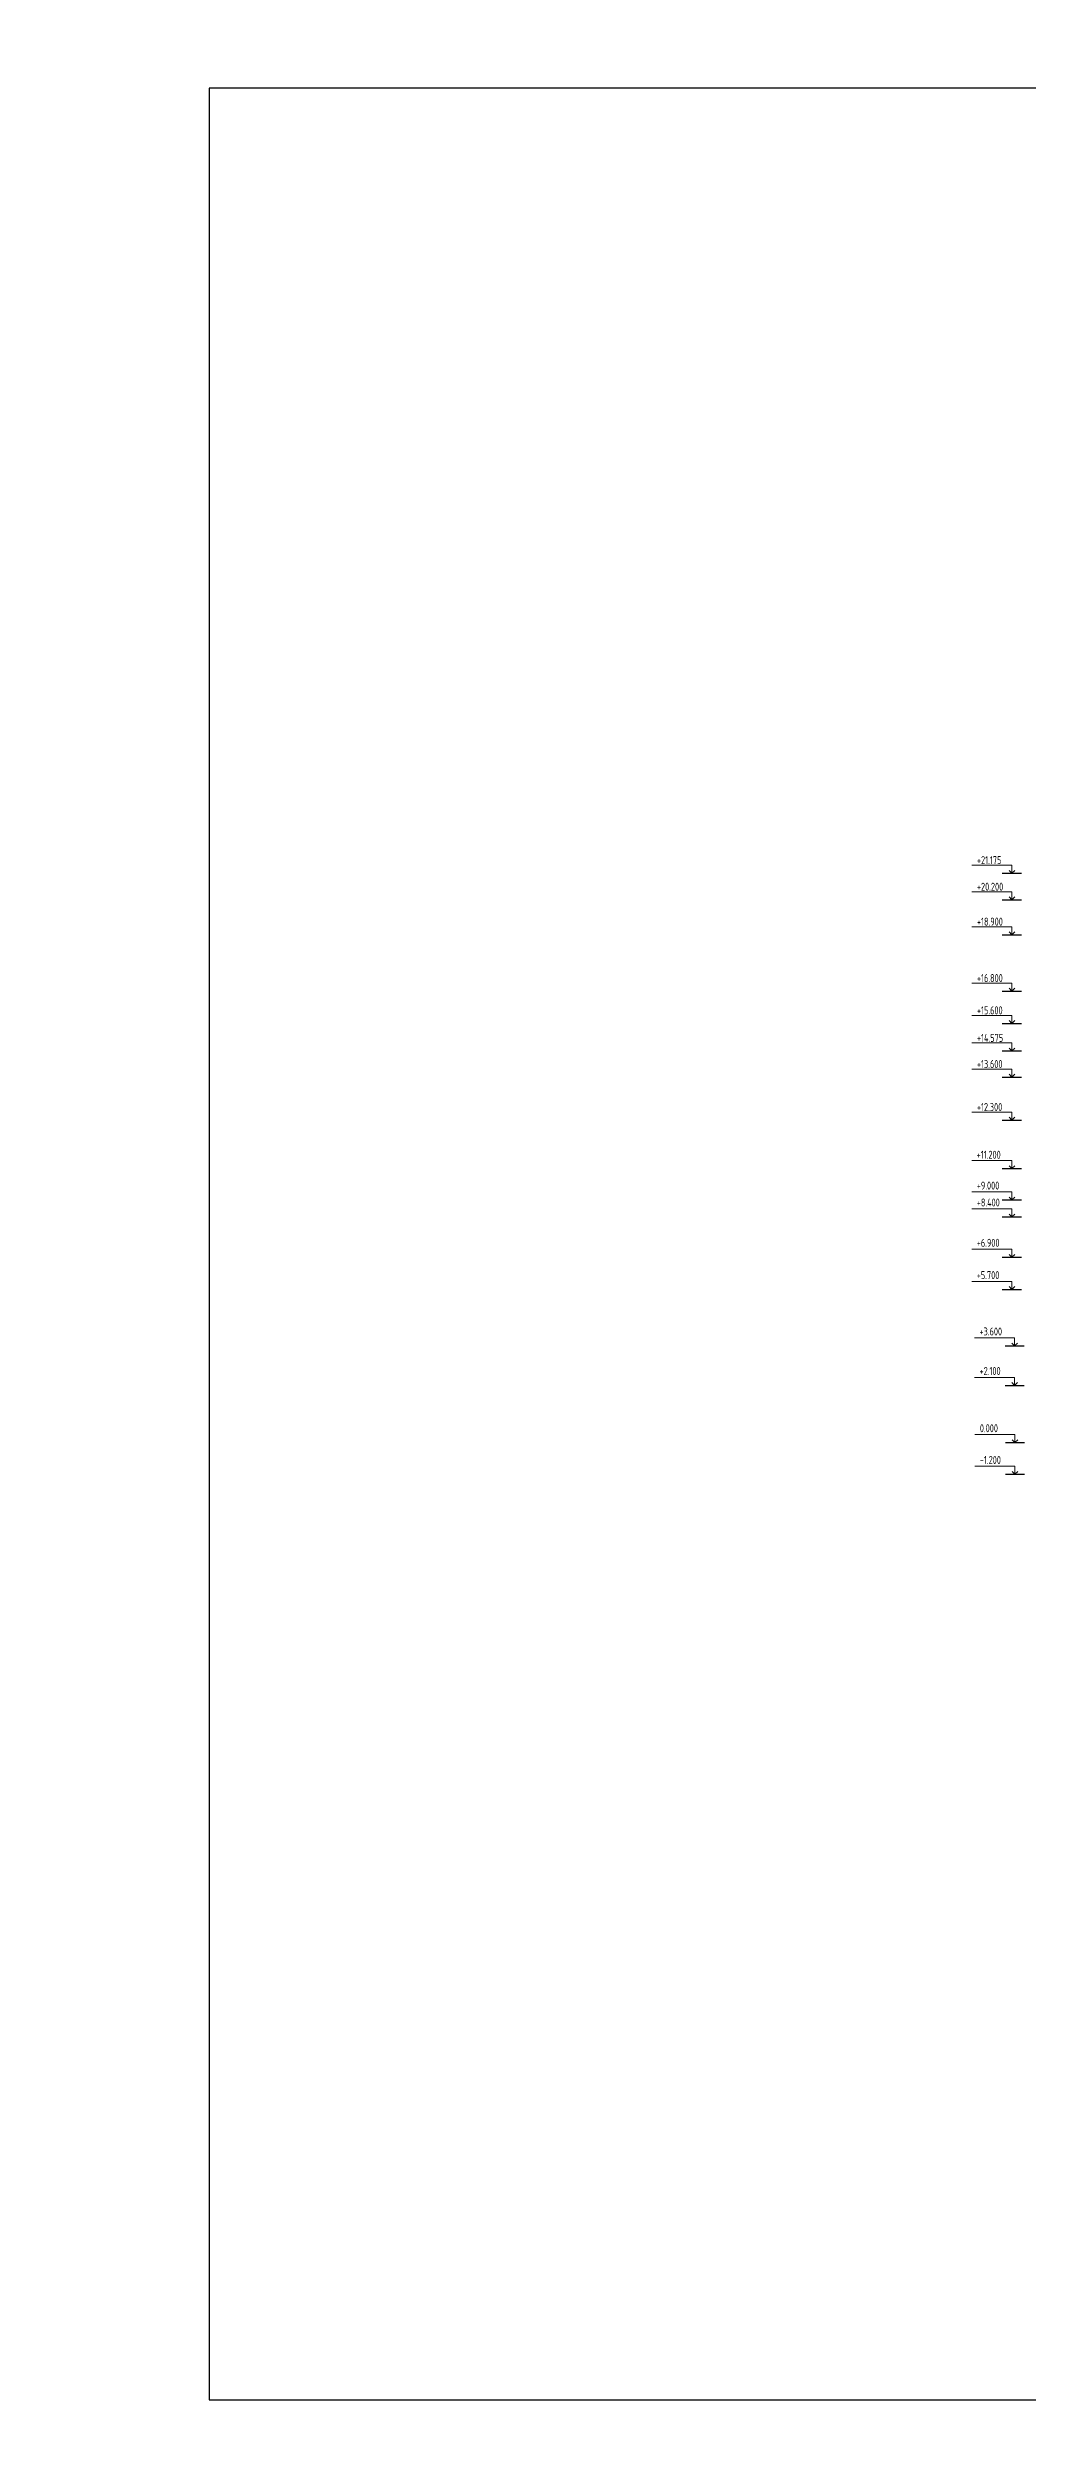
# Model space of a CAD drawing. Header units: millimetres. Extents: x -689206 to 4969298, y -1019800 to 703299.
# Drawn here: x 1047210 to 1083619, y -404041 to -315010 of the extents above; entities that cross this region are included whole.
import ezdxf

# ---------------------------------------------------------------- set-up
doc = ezdxf.new("R2010")
doc.units = ezdxf.units.MM
doc.layers.add('внешняярамка', color=7, linetype='Continuous', lineweight=5, plot=False)
doc.layers.add('разрез1-1', color=7, linetype='Continuous')
doc.layers.add('Штамп', color=7, linetype='Continuous', lineweight=5)
doc.styles.add('Аннотативный', font='isocteur.ttf', dxfattribs={"width": 0.7, "height": 250})

msp = doc.modelspace()

# ---------------------------------------------------------------- linework, layer by layer
at = {"layer": 'внешняярамка', "lineweight": 5, "ltscale": 50, "const_width": 3}
msp.add_lwpolyline([(1047211.4, -404040), (1173110, -404040), (1173110, -315011.7), (1047211.4, -315011.7), (1047211.4, -404040)], dxfattribs=at)
at = {"layer": 'разрез1-1', "lineweight": 5}
for p, q in [((1083052.2, -345429.2), (1081563.1, -345429.2)), ((1083052.2, -345727.1), (1083052.2, -345429.2)), ((1083052.2, -346418.3), (1081563.1, -346418.3)), ((1083052.2, -346716.1), (1083052.2, -346418.3)), ((1083052.2, -347718.3), (1081563.1, -347718.3)), ((1083052.2, -348016.1), (1083052.2, -347718.3)), ((1083052.2, -349818.3), (1081563.1, -349818.3)), ((1083052.2, -350116.1), (1083052.2, -349818.3)), ((1083052.2, -351018.3), (1081563.1, -351018.3)), ((1083052.2, -351316.1), (1083052.2, -351018.3)), ((1083052.2, -352043.3), (1081563.1, -352043.3)), ((1083052.2, -352341.1), (1083052.2, -352043.3)), ((1083052.2, -353018.3), (1081563.1, -353018.3)), ((1083052.2, -353316.1), (1083052.2, -353018.3)), ((1083052.2, -354618.3), (1081563.1, -354618.3)), ((1083052.2, -354916.1), (1083052.2, -354618.3)), ((1083052.2, -356418.3), (1081563.1, -356418.3)), ((1083052.2, -356716.1), (1083052.2, -356418.3)), ((1083052.2, -357588.3), (1081563.1, -357588.3)), ((1083052.2, -357886.1), (1083052.2, -357588.3)), ((1083052.2, -358218.3), (1081563.1, -358218.3)), ((1083052.2, -358516.1), (1083052.2, -358218.3)), ((1083052.2, -359718.3), (1081563.1, -359718.3)), ((1083052.2, -360016.1), (1083052.2, -359718.3)), ((1083052.2, -360920.5), (1081563.1, -360920.5)), ((1083052.2, -361218.3), (1083052.2, -360920.5)), ((1083154.1, -363017.9), (1081665, -363017.9)), ((1083154.1, -363315.7), (1083154.1, -363017.9)), ((1083154.1, -364488.3), (1081665, -364488.3)), ((1083154.1, -364786.1), (1083154.1, -364488.3)), ((1083165.7, -366618.3), (1081676.6, -366618.3)), ((1083165.7, -366916.1), (1083165.7, -366618.3)), ((1083165.7, -367798.3), (1081676.6, -367798.3)), ((1083165.7, -368096.1), (1083165.7, -367798.3))]:
    msp.add_line(p, q, dxfattribs=at)
at = {"layer": 'разрез1-1', "lineweight": 30}
for p, q in [((1082697.7, -345727.1), (1083406.8, -345727.1)), ((1083052.2, -345727.1), (1082946.9, -345621.8)), ((1083052.2, -345727.1), (1083157.5, -345621.8)), ((1082697.7, -346716.1), (1083406.8, -346716.1)), ((1083052.2, -346716.1), (1082946.9, -346610.8)), ((1083052.2, -346716.1), (1083157.5, -346610.8)), ((1082697.7, -348016.1), (1083406.8, -348016.1)), ((1083052.2, -348016.1), (1082946.9, -347910.8)), ((1083052.2, -348016.1), (1083157.5, -347910.8)), ((1082697.7, -350116.1), (1083406.8, -350116.1)), ((1083052.2, -350116.1), (1082946.9, -350010.8)), ((1083052.2, -350116.1), (1083157.5, -350010.8)), ((1082697.7, -351316.1), (1083406.8, -351316.1)), ((1083052.2, -351316.1), (1082946.9, -351210.8)), ((1083052.2, -351316.1), (1083157.5, -351210.8)), ((1082697.7, -352341.1), (1083406.8, -352341.1)), ((1083052.2, -352341.1), (1082946.9, -352235.8)), ((1083052.2, -352341.1), (1083157.5, -352235.8)), ((1082697.7, -353316.1), (1083406.8, -353316.1)), ((1083052.2, -353316.1), (1082946.9, -353210.8)), ((1083052.2, -353316.1), (1083157.5, -353210.8)), ((1082697.7, -354916.1), (1083406.8, -354916.1)), ((1083052.2, -354916.1), (1082946.9, -354810.8)), ((1083052.2, -354916.1), (1083157.5, -354810.8)), ((1082697.7, -356716.1), (1083406.8, -356716.1)), ((1083052.2, -356716.1), (1082946.9, -356610.8)), ((1083052.2, -356716.1), (1083157.5, -356610.8)), ((1082697.7, -357886.1), (1083406.8, -357886.1)), ((1083052.2, -357886.1), (1082946.9, -357780.8)), ((1083052.2, -357886.1), (1083157.5, -357780.8)), ((1082697.7, -358516.1), (1083406.8, -358516.1)), ((1083052.2, -358516.1), (1082946.9, -358410.8)), ((1083052.2, -358516.1), (1083157.5, -358410.8)), ((1082697.7, -360016.1), (1083406.8, -360016.1)), ((1083052.2, -360016.1), (1082946.9, -359910.8)), ((1083052.2, -360016.1), (1083157.5, -359910.8)), ((1082697.7, -361218.3), (1083406.8, -361218.3)), ((1083052.2, -361218.3), (1082946.9, -361113)), ((1083052.2, -361218.3), (1083157.5, -361113)), ((1083154.1, -363315.7), (1083048.8, -363210.4)), ((1083154.1, -363315.7), (1083259.4, -363210.4)), ((1082799.5, -363315.7), (1083508.6, -363315.7)), ((1082799.5, -364786.1), (1083508.6, -364786.1)), ((1083154.1, -364786.1), (1083048.8, -364680.8)), ((1083154.1, -364786.1), (1083259.4, -364680.8)), ((1082811.2, -366916.1), (1083520.2, -366916.1)), ((1083165.7, -366916.1), (1083060.4, -366810.8)), ((1083165.7, -366916.1), (1083271, -366810.8)), ((1082811.2, -368096.1), (1083520.2, -368096.1)), ((1083165.7, -368096.1), (1083060.4, -367990.8)), ((1083165.7, -368096.1), (1083271, -367990.8))]:
    msp.add_line(p, q, dxfattribs=at)
at = {"layer": 'Штамп', "lineweight": 30}
msp.add_lwpolyline([(1053206.6, -402541.2), (1171611.3, -402541.2), (1171611.3, -316510.4), (1053206.6, -316510.4)], close=True, dxfattribs=at)

# ---------------------------------------------------------------- texts
at = {"layer": 'разрез1-1', "lineweight": 30, "char_height": 297.819, "width": 1508.774, "attachment_point": 1, "style": 'Аннотативный'}
for s, insert in [('{\\fISOCPEUR|b0|i0|c204|p34;+21.175\\fISOCPEUR|b0|i0|c0|p34; }', (1081754.6, -345091.8)), ('{\\fISOCPEUR|b0|i0|c204|p34;+20.200\\fISOCPEUR|b0|i0|c0|p34; }', (1081754.6, -346080.8)), ('{\\fISOCPEUR|b0|i0|c204|p34;+18.900\\fISOCPEUR|b0|i0|c0|p34; }', (1081754.6, -347380.8)), ('{\\fISOCPEUR|b0|i0|c204|p34;+16.800\\fISOCPEUR|b0|i0|c0|p34; }', (1081754.6, -349480.8)), ('{\\fISOCPEUR|b0|i0|c204|p34;+15.600\\fISOCPEUR|b0|i0|c0|p34; }', (1081754.6, -350680.8)), ('{\\fISOCPEUR|b0|i0|c204|p34;+14.575\\fISOCPEUR|b0|i0|c0|p34; }', (1081754.6, -351705.8)), ('{\\fISOCPEUR|b0|i0|c204|p34;+13.600\\fISOCPEUR|b0|i0|c0|p34; }', (1081754.6, -352680.8)), ('{\\fISOCPEUR|b0|i0|c204|p34;+12.300\\fISOCPEUR|b0|i0|c0|p34; }', (1081754.6, -354280.8)), ('{\\fISOCPEUR|b0|i0|c204|p34;+11.200\\fISOCPEUR|b0|i0|c0|p34; }', (1081742.9, -356056.2)), ('{\\fISOCPEUR|b0|i0|c204|p34;+9.000\\fISOCPEUR|b0|i0|c0|p34; }', (1081748.5, -357202.7)), ('{\\fISOCPEUR|b0|i0|c204|p34;+8.400\\fISOCPEUR|b0|i0|c0|p34; }', (1081748.5, -357832.7)), ('{\\fISOCPEUR|b0|i0|c204|p34;+6.900\\fISOCPEUR|b0|i0|c0|p34; }', (1081748.5, -359332.7)), ('{\\fISOCPEUR|b0|i0|c204|p34;+5.700\\fISOCPEUR|b0|i0|c0|p34; }', (1081748.5, -360534.9)), ('{\\fISOCPEUR|b0|i0|c204|p34;+3.600\\fISOCPEUR|b0|i0|c0|p34; }', (1081850.4, -362632.2)), ('{\\fISOCPEUR|b0|i0|c204|p34;+2.100\\fISOCPEUR|b0|i0|c0|p34; }', (1081850.4, -364102.7)), ('{\\fISOCPEUR|b0|i0|c204|p34;0.000\\fISOCPEUR|b0|i0|c0|p34; }', (1081862, -366232.7)), ('{\\fISOCPEUR|b0|i0|c204|p34;-1.200\\fISOCPEUR|b0|i0|c0|p34; }', (1081862, -367412.7))]:
    msp.add_mtext(s, dxfattribs=dict(at, insert=insert))

doc.saveas('drawing.dxf')
